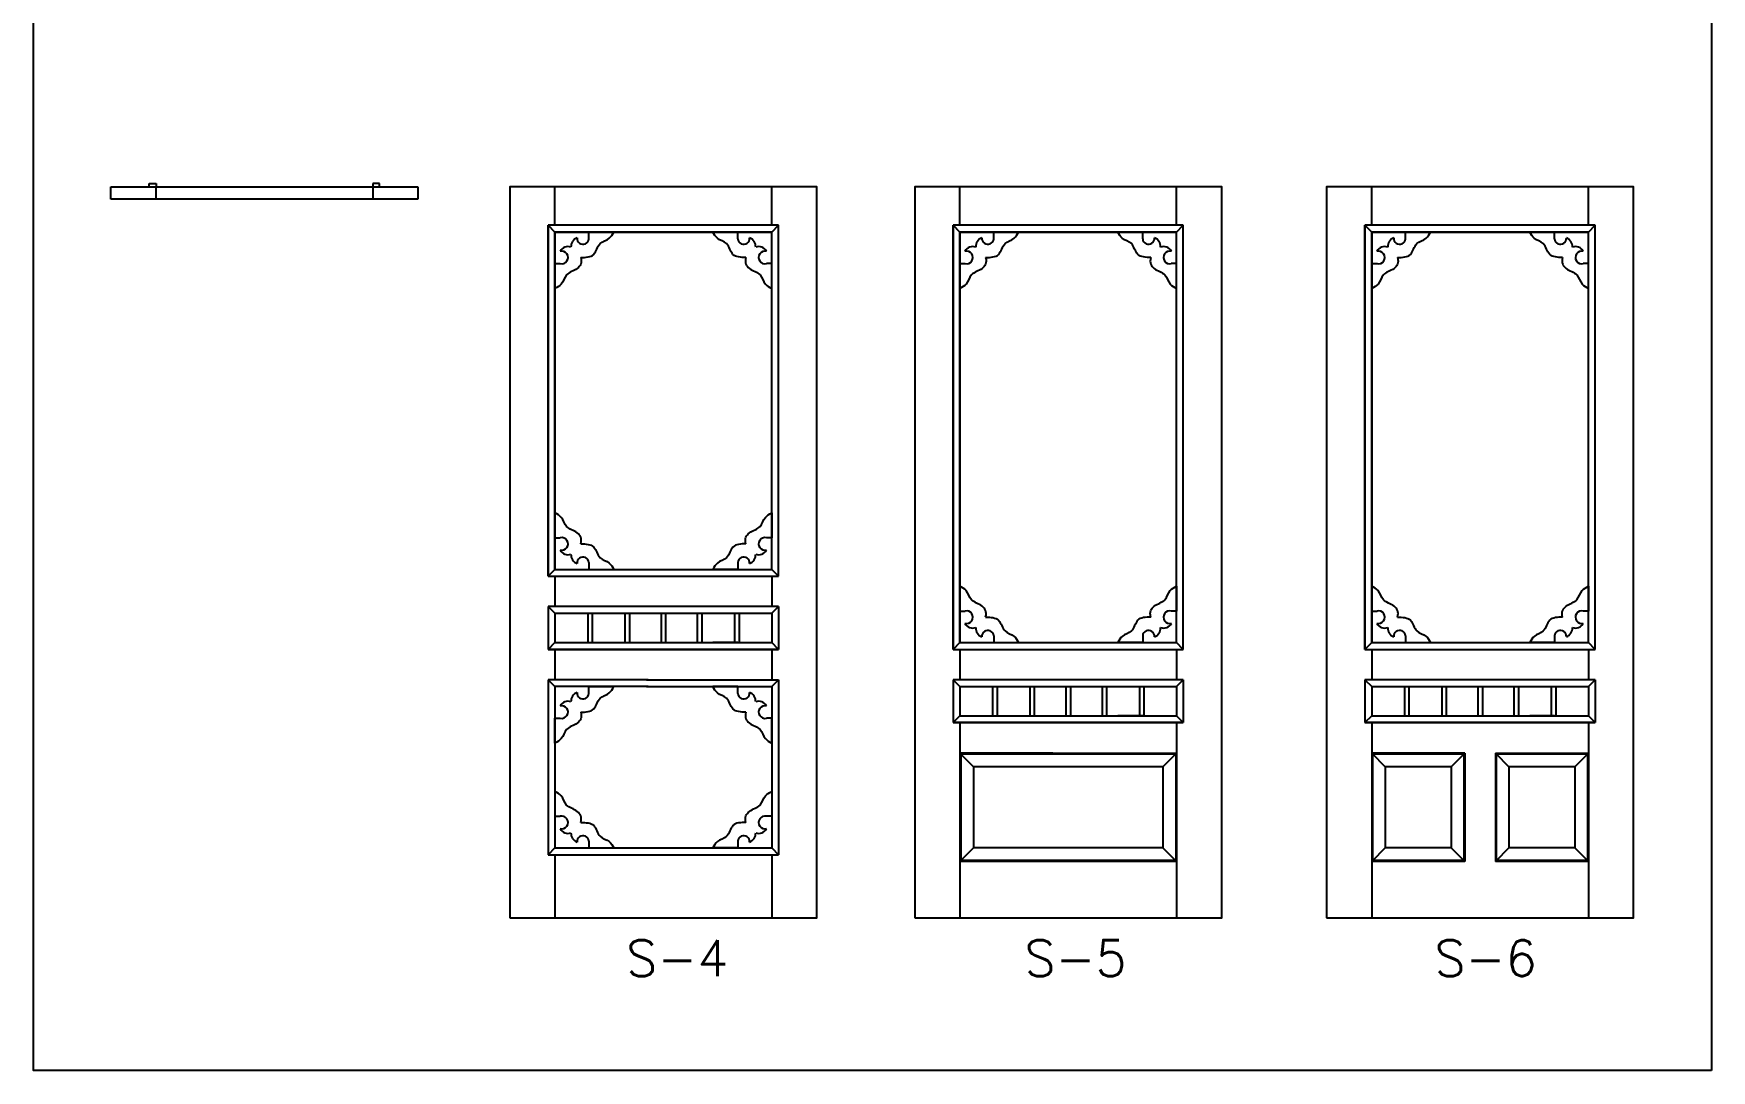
# Model space of a CAD drawing. Header units: inches. Extents: x 1985 to 11287, y 379 to 4336.
# Drawn here: x 7489.1 to 7674.9, y 3811.8 to 3926.7 of the extents above; entities that cross this region are included whole.
import ezdxf

# ---------------------------------------------------------------- set-up
doc = ezdxf.new("R2010")
doc.units = ezdxf.units.IN
doc.header["$MEASUREMENT"] = 0
for name, color, linetype in [('detail 99', 30, 'CONTINUOUS'), ('elevation 99', 7, 'CONTINUOUS'), ('separation 99', 3, 'CONTINUOUS'), ('wood detail 99', 7, 'CONTINUOUS')]:
    doc.layers.add(name, color=color, linetype=linetype)
doc.styles.get("Standard").update_dxf_attribs({"font": 'txt.shx', "width": 0.8})

msp = doc.modelspace()

# ---------------------------------------------------------------- linework, layer by layer
at = {"layer": 'elevation 99', "color": 1}
for p, q in [((7546.844171, 3905.478829), (7546.844171, 3909.728829)), ((7570.844171, 3905.478829), (7570.844171, 3909.728829)), ((7591.680662, 3905.478829), (7591.680662, 3909.728829)), ((7615.680662, 3905.478829), (7615.680662, 3909.728829)), ((7637.297688, 3905.478829), (7637.297688, 3909.728829)), ((7661.297688, 3905.478829), (7661.297688, 3909.728829)), ((7546.844171, 3866.598829), (7546.844171, 3863.228829)), ((7570.844171, 3866.598829), (7570.844171, 3863.228829)), ((7546.844171, 3858.478829), (7546.844171, 3855.098829)), ((7570.844171, 3858.478829), (7570.844171, 3855.098829)), ((7591.680662, 3858.478829), (7591.680662, 3855.108829)), ((7615.680662, 3858.478829), (7615.680662, 3855.108829)), ((7637.297688, 3858.478829), (7637.297688, 3855.108829)), ((7661.297688, 3858.478829), (7661.297688, 3855.108829)), ((7591.680662, 3850.358829), (7591.680662, 3846.978829)), ((7615.680662, 3850.358829), (7615.680662, 3846.978829)), ((7637.297688, 3850.358829), (7637.297688, 3846.978829)), ((7661.297688, 3850.358829), (7661.297688, 3846.978829)), ((7546.844171, 3835.728829), (7546.844171, 3828.728829)), ((7570.844171, 3835.728829), (7570.844171, 3828.728829)), ((7591.680662, 3834.978829), (7591.680662, 3828.728829)), ((7615.680662, 3834.978829), (7615.680662, 3828.728829)), ((7637.297688, 3834.978829), (7637.297688, 3828.728829)), ((7661.297688, 3834.978829), (7661.297688, 3828.728829))]:
    msp.add_line(p, q, dxfattribs=at)
at = {"layer": 'elevation 99'}
for p, q in [((7546.844171, 3904.728829), (7546.094171, 3905.478829)), ((7546.094171, 3866.598829), (7546.094171, 3905.478829)), ((7546.094171, 3905.478829), (7546.844171, 3904.728829)), ((7571.594171, 3905.478829), (7546.094171, 3905.478829)), ((7546.094171, 3905.478829), (7546.094171, 3866.598829)), ((7546.844171, 3867.348829), (7546.844171, 3904.728829)), ((7546.844171, 3904.728829), (7570.844171, 3904.728829)), ((7546.844171, 3904.728829), (7546.844171, 3867.348829)), ((7570.844171, 3904.728829), (7546.844171, 3904.728829)), ((7550.594171, 3903.978829), (7550.594171, 3904.728829)), ((7550.594171, 3904.728829), (7553.344171, 3904.728829)), ((7567.094171, 3904.728829), (7564.344171, 3904.728829)), ((7567.094171, 3903.978829), (7567.094171, 3904.728829)), ((7570.844171, 3904.728829), (7571.594171, 3905.478829)), ((7570.844171, 3867.348829), (7570.844171, 3904.728829)), ((7571.594171, 3866.598829), (7571.594171, 3905.478829)), ((7590.930662, 3905.478829), (7590.930662, 3858.478829)), ((7616.430662, 3905.478829), (7590.930662, 3905.478829)), ((7590.930662, 3905.478829), (7591.680662, 3904.728829)), ((7590.930662, 3858.478829), (7590.930662, 3905.478829)), ((7591.680662, 3904.728829), (7590.930662, 3905.478829)), ((7615.680662, 3904.728829), (7591.680662, 3904.728829)), ((7591.680662, 3904.728829), (7591.680662, 3859.228829)), ((7591.680662, 3904.728829), (7615.680662, 3904.728829)), ((7591.680662, 3859.228829), (7591.680662, 3904.728829)), ((7595.430662, 3904.728829), (7598.180662, 3904.728829)), ((7595.430662, 3903.978829), (7595.430662, 3904.728829)), ((7611.930662, 3904.728829), (7609.180662, 3904.728829)), ((7611.930662, 3903.978829), (7611.930662, 3904.728829)), ((7615.680662, 3904.728829), (7616.430662, 3905.478829)), ((7615.680662, 3859.228829), (7615.680662, 3904.728829)), ((7616.430662, 3858.478829), (7616.430662, 3905.478829)), ((7637.297688, 3904.728829), (7636.547688, 3905.478829)), ((7636.547688, 3858.478829), (7636.547688, 3905.478829)), ((7636.547688, 3905.478829), (7637.297688, 3904.728829)), ((7662.047688, 3905.478829), (7636.547688, 3905.478829)), ((7636.547688, 3905.478829), (7636.547688, 3858.478829)), ((7637.297688, 3859.228829), (7637.297688, 3904.728829)), ((7637.297688, 3904.728829), (7661.297688, 3904.728829)), ((7637.297688, 3904.728829), (7637.297688, 3859.228829)), ((7661.297688, 3904.728829), (7637.297688, 3904.728829)), ((7641.047688, 3903.978829), (7641.047688, 3904.728829)), ((7641.047688, 3904.728829), (7643.797688, 3904.728829)), ((7657.547688, 3904.728829), (7654.797688, 3904.728829)), ((7657.547688, 3903.978829), (7657.547688, 3904.728829)), ((7661.297688, 3904.728829), (7662.047688, 3905.478829)), ((7661.297688, 3859.228829), (7661.297688, 3904.728829)), ((7662.047688, 3858.478829), (7662.047688, 3905.478829)), ((7546.844171, 3901.228829), (7547.429861, 3901.228829)), ((7546.844171, 3898.478829), (7546.844171, 3901.228829)), ((7570.844171, 3901.228829), (7570.258482, 3901.228829)), ((7570.844171, 3898.478829), (7570.844171, 3901.228829)), ((7591.680662, 3898.478829), (7591.680662, 3901.228829)), ((7591.680662, 3901.228829), (7592.266352, 3901.228829)), ((7615.680662, 3901.228829), (7615.094972, 3901.228829)), ((7615.680662, 3898.478829), (7615.680662, 3901.228829)), ((7637.297688, 3901.228829), (7637.883378, 3901.228829)), ((7637.297688, 3898.478829), (7637.297688, 3901.228829)), ((7661.297688, 3901.228829), (7660.711998, 3901.228829)), ((7661.297688, 3898.478829), (7661.297688, 3901.228829)), ((7546.844171, 3873.598829), (7546.844171, 3870.848829)), ((7570.844171, 3873.598829), (7570.844171, 3870.848829)), ((7546.844171, 3870.848829), (7547.429861, 3870.848829)), ((7570.844171, 3870.848829), (7570.258482, 3870.848829)), ((7546.094171, 3866.598829), (7546.844171, 3867.348829)), ((7546.844171, 3867.348829), (7546.094171, 3866.598829)), ((7546.844171, 3867.348829), (7570.844171, 3867.348829)), ((7550.594171, 3868.098829), (7550.594171, 3867.348829)), ((7550.594171, 3867.348829), (7553.344171, 3867.348829)), ((7567.094171, 3867.348829), (7564.344171, 3867.348829)), ((7567.094171, 3868.098829), (7567.094171, 3867.348829)), ((7571.594171, 3866.598829), (7570.844171, 3867.348829)), ((7546.094171, 3866.598829), (7571.594171, 3866.598829)), ((7591.680662, 3865.478829), (7591.680662, 3862.728829)), ((7615.680662, 3865.478829), (7615.680662, 3862.728829)), ((7637.297688, 3865.478829), (7637.297688, 3862.728829)), ((7661.297688, 3865.478829), (7661.297688, 3862.728829)), ((7546.094171, 3863.228829), (7546.844171, 3862.478829)), ((7546.094171, 3863.228829), (7546.094171, 3858.478829)), ((7571.594171, 3863.228829), (7546.094171, 3863.228829)), ((7546.844171, 3862.478829), (7546.844171, 3859.228829)), ((7546.844171, 3862.478829), (7570.844171, 3862.478829)), ((7550.464171, 3862.478829), (7550.464171, 3859.228829)), ((7550.964171, 3862.478829), (7550.964171, 3859.228829)), ((7554.594171, 3862.478829), (7554.594171, 3859.228829)), ((7555.094171, 3862.478829), (7555.094171, 3859.228829)), ((7558.594171, 3862.478829), (7558.594171, 3859.228829)), ((7558.594171, 3862.478829), (7558.594171, 3859.228829)), ((7559.094171, 3862.478829), (7559.094171, 3859.228829)), ((7559.094171, 3862.478829), (7559.094171, 3859.228829)), ((7562.594171, 3862.478829), (7562.594171, 3859.228829)), ((7563.094171, 3862.478829), (7563.094171, 3859.228829)), ((7566.724171, 3862.478829), (7566.724171, 3859.228829)), ((7567.224171, 3862.478829), (7567.224171, 3859.228829)), ((7570.844171, 3862.478829), (7571.594171, 3863.228829)), ((7570.844171, 3862.478829), (7570.844171, 3859.228829)), ((7571.594171, 3863.228829), (7571.594171, 3858.478829)), ((7591.680662, 3862.728829), (7592.266352, 3862.728829)), ((7615.680662, 3862.728829), (7615.094972, 3862.728829)), ((7637.297688, 3862.728829), (7637.883378, 3862.728829)), ((7661.297688, 3862.728829), (7660.711998, 3862.728829)), ((7595.430662, 3859.978829), (7595.430662, 3859.228829)), ((7611.930662, 3859.978829), (7611.930662, 3859.228829)), ((7641.047688, 3859.978829), (7641.047688, 3859.228829)), ((7657.547688, 3859.978829), (7657.547688, 3859.228829)), ((7546.094171, 3858.478829), (7546.844171, 3859.228829)), ((7546.844171, 3859.228829), (7546.094171, 3858.478829)), ((7546.094171, 3858.478829), (7571.594171, 3858.478829)), ((7571.594171, 3858.478829), (7546.094171, 3858.478829)), ((7546.844171, 3859.228829), (7570.844171, 3859.228829)), ((7550.594171, 3859.228829), (7553.344171, 3859.228829)), ((7567.094171, 3859.228829), (7564.344171, 3859.228829)), ((7571.594171, 3858.478829), (7570.844171, 3859.228829)), ((7591.680662, 3859.228829), (7590.930662, 3858.478829)), ((7590.930662, 3858.478829), (7591.680662, 3859.228829)), ((7590.930662, 3858.478829), (7616.430662, 3858.478829)), ((7591.680662, 3859.228829), (7615.680662, 3859.228829)), ((7595.430662, 3859.228829), (7598.180662, 3859.228829)), ((7611.930662, 3859.228829), (7609.180662, 3859.228829)), ((7616.430662, 3858.478829), (7615.680662, 3859.228829)), ((7636.547688, 3858.478829), (7637.297688, 3859.228829)), ((7637.297688, 3859.228829), (7636.547688, 3858.478829)), ((7636.547688, 3858.478829), (7662.047688, 3858.478829)), ((7637.297688, 3859.228829), (7661.297688, 3859.228829)), ((7641.047688, 3859.228829), (7643.797688, 3859.228829)), ((7657.547688, 3859.228829), (7654.797688, 3859.228829)), ((7662.047688, 3858.478829), (7661.297688, 3859.228829)), ((7546.844171, 3854.348829), (7546.094171, 3855.098829)), ((7546.094171, 3855.098829), (7546.094171, 3835.728829)), ((7557.154171, 3855.098829), (7546.094171, 3855.098829)), ((7557.154171, 3854.348829), (7546.844171, 3854.348829)), ((7546.844171, 3854.348829), (7546.844171, 3836.478829)), ((7550.594171, 3854.348829), (7553.344171, 3854.348829)), ((7550.594171, 3853.598829), (7550.594171, 3854.348829)), ((7556.966671, 3855.098829), (7571.594171, 3855.098829)), ((7556.966671, 3854.348829), (7570.844171, 3854.348829)), ((7567.094171, 3854.348829), (7564.344171, 3854.348829)), ((7567.094171, 3853.598829), (7567.094171, 3854.348829)), ((7570.844171, 3854.348829), (7571.594171, 3855.098829)), ((7570.844171, 3854.348829), (7570.844171, 3836.478829)), ((7571.594171, 3855.098829), (7571.594171, 3835.728829)), ((7616.430662, 3855.108829), (7590.930662, 3855.108829)), ((7590.930662, 3855.108829), (7590.930662, 3850.358829)), ((7590.930662, 3855.108829), (7591.680662, 3854.358829)), ((7591.680662, 3854.358829), (7615.680662, 3854.358829)), ((7591.680662, 3854.358829), (7591.680662, 3851.108829)), ((7595.300662, 3854.358829), (7595.300662, 3851.108829)), ((7595.800662, 3854.358829), (7595.800662, 3851.108829)), ((7599.430662, 3854.358829), (7599.430662, 3851.108829)), ((7599.930662, 3854.358829), (7599.930662, 3851.108829)), ((7603.430662, 3854.358829), (7603.430662, 3851.108829)), ((7603.430662, 3854.358829), (7603.430662, 3851.108829)), ((7603.930662, 3854.358829), (7603.930662, 3851.108829)), ((7603.930662, 3854.358829), (7603.930662, 3851.108829)), ((7607.430662, 3854.358829), (7607.430662, 3851.108829)), ((7607.930662, 3854.358829), (7607.930662, 3851.108829)), ((7611.560662, 3854.358829), (7611.560662, 3851.108829)), ((7612.060662, 3854.358829), (7612.060662, 3851.108829)), ((7615.680662, 3854.358829), (7616.430662, 3855.108829)), ((7615.680662, 3854.358829), (7615.680662, 3851.108829)), ((7616.430662, 3855.108829), (7616.430662, 3850.358829)), ((7636.547688, 3855.108829), (7637.297688, 3854.358829)), ((7636.547688, 3855.108829), (7636.547688, 3850.358829)), ((7662.047688, 3855.108829), (7636.547688, 3855.108829)), ((7637.297688, 3854.358829), (7637.297688, 3851.108829)), ((7637.297688, 3854.358829), (7661.297688, 3854.358829)), ((7640.917688, 3854.358829), (7640.917688, 3851.108829)), ((7641.417688, 3854.358829), (7641.417688, 3851.108829)), ((7645.047688, 3854.358829), (7645.047688, 3851.108829)), ((7645.547688, 3854.358829), (7645.547688, 3851.108829)), ((7649.047688, 3854.358829), (7649.047688, 3851.108829)), ((7649.047688, 3854.358829), (7649.047688, 3851.108829)), ((7649.547688, 3854.358829), (7649.547688, 3851.108829)), ((7649.547688, 3854.358829), (7649.547688, 3851.108829)), ((7653.047688, 3854.358829), (7653.047688, 3851.108829)), ((7653.547688, 3854.358829), (7653.547688, 3851.108829)), ((7657.177688, 3854.358829), (7657.177688, 3851.108829)), ((7657.677688, 3854.358829), (7657.677688, 3851.108829)), ((7661.297688, 3854.358829), (7662.047688, 3855.108829)), ((7661.297688, 3854.358829), (7661.297688, 3851.108829)), ((7662.047688, 3855.108829), (7662.047688, 3850.358829)), ((7546.844171, 3848.098829), (7546.844171, 3850.848829)), ((7546.844171, 3850.848829), (7547.429861, 3850.848829)), ((7570.844171, 3850.848829), (7570.258482, 3850.848829)), ((7570.844171, 3848.098829), (7570.844171, 3850.848829)), ((7591.680662, 3851.108829), (7590.930662, 3850.358829)), ((7590.930662, 3850.358829), (7591.680662, 3851.108829)), ((7616.430662, 3850.358829), (7590.930662, 3850.358829)), ((7590.930662, 3850.358829), (7616.430662, 3850.358829)), ((7591.680662, 3851.108829), (7615.680662, 3851.108829)), ((7595.430662, 3851.108829), (7598.180662, 3851.108829)), ((7611.930662, 3851.108829), (7609.180662, 3851.108829)), ((7616.430662, 3850.358829), (7615.680662, 3851.108829)), ((7636.547688, 3850.358829), (7637.297688, 3851.108829)), ((7637.297688, 3851.108829), (7636.547688, 3850.358829)), ((7636.547688, 3850.358829), (7662.047688, 3850.358829)), ((7662.047688, 3850.358829), (7636.547688, 3850.358829)), ((7637.297688, 3851.108829), (7661.297688, 3851.108829)), ((7641.047688, 3851.108829), (7643.797688, 3851.108829)), ((7657.547688, 3851.108829), (7654.797688, 3851.108829)), ((7662.047688, 3850.358829), (7661.297688, 3851.108829)), ((7591.680662, 3846.978829), (7591.680662, 3834.978829)), ((7591.680662, 3846.978829), (7593.180662, 3845.478829)), ((7601.990662, 3846.978829), (7591.680662, 3846.978829)), ((7591.774412, 3846.885079), (7591.774412, 3835.072579)), ((7601.896912, 3846.885079), (7591.774412, 3846.885079)), ((7601.803162, 3846.978829), (7615.680662, 3846.978829)), ((7615.586912, 3846.885079), (7601.896912, 3846.885079)), ((7615.680662, 3846.978829), (7614.180662, 3845.478829)), ((7615.586912, 3846.885079), (7615.586912, 3835.072579)), ((7615.680662, 3846.978829), (7615.680662, 3834.978829)), ((7647.607688, 3846.978829), (7637.297688, 3846.978829)), ((7637.297688, 3846.978829), (7638.797688, 3845.478829)), ((7637.297688, 3846.978829), (7637.297688, 3834.978829)), ((7647.513938, 3846.885079), (7637.391438, 3846.885079)), ((7637.391438, 3846.885079), (7637.391438, 3835.072579)), ((7647.607688, 3846.978829), (7646.107688, 3845.478829)), ((7647.513938, 3846.885079), (7647.513938, 3835.072579)), ((7647.607688, 3846.978829), (7647.607688, 3834.978829)), ((7647.607688, 3846.978829), (7647.607688, 3834.978829)), ((7650.987688, 3846.978829), (7652.487688, 3845.478829)), ((7650.987688, 3846.978829), (7650.987688, 3834.978829)), ((7650.987688, 3846.978829), (7661.297688, 3846.978829)), ((7650.987688, 3846.978829), (7650.987688, 3834.978829)), ((7651.081438, 3846.885079), (7651.081438, 3835.072579)), ((7661.203938, 3846.885079), (7651.081438, 3846.885079)), ((7661.297688, 3846.978829), (7659.797688, 3845.478829)), ((7661.203938, 3846.885079), (7661.203938, 3835.072579)), ((7661.297688, 3846.978829), (7661.297688, 3834.978829)), ((7593.180662, 3845.478829), (7593.180662, 3836.478829)), ((7600.490662, 3845.478829), (7593.180662, 3845.478829)), ((7614.180662, 3845.478829), (7600.490662, 3845.478829)), ((7614.180662, 3845.478829), (7614.180662, 3836.478829)), ((7646.107688, 3845.478829), (7638.797688, 3845.478829)), ((7638.797688, 3845.478829), (7638.797688, 3836.478829)), ((7646.107688, 3845.478829), (7646.107688, 3836.478829)), ((7652.487688, 3845.478829), (7652.487688, 3836.478829)), ((7659.797688, 3845.478829), (7652.487688, 3845.478829)), ((7659.797688, 3845.478829), (7659.797688, 3836.478829)), ((7546.844171, 3842.728829), (7546.844171, 3839.978829)), ((7570.844171, 3842.728829), (7570.844171, 3839.978829)), ((7546.844171, 3839.978829), (7547.429861, 3839.978829)), ((7570.844171, 3839.978829), (7570.258482, 3839.978829)), ((7546.844171, 3836.478829), (7546.094171, 3835.728829)), ((7546.094171, 3835.728829), (7571.594171, 3835.728829)), ((7546.844171, 3836.478829), (7570.844171, 3836.478829)), ((7550.594171, 3837.228829), (7550.594171, 3836.478829)), ((7550.594171, 3836.478829), (7553.344171, 3836.478829)), ((7567.094171, 3836.478829), (7564.344171, 3836.478829)), ((7567.094171, 3837.228829), (7567.094171, 3836.478829)), ((7570.844171, 3836.478829), (7571.594171, 3835.728829)), ((7593.180662, 3836.478829), (7591.680662, 3834.978829)), ((7600.490662, 3836.478829), (7593.180662, 3836.478829)), ((7614.180662, 3836.478829), (7600.490662, 3836.478829)), ((7614.180662, 3836.478829), (7615.680662, 3834.978829)), ((7638.797688, 3836.478829), (7637.297688, 3834.978829)), ((7646.107688, 3836.478829), (7638.797688, 3836.478829)), ((7646.107688, 3836.478829), (7647.607688, 3834.978829)), ((7652.487688, 3836.478829), (7650.987688, 3834.978829)), ((7659.797688, 3836.478829), (7652.487688, 3836.478829)), ((7659.797688, 3836.478829), (7661.297688, 3834.978829)), ((7601.990662, 3834.978829), (7591.680662, 3834.978829)), ((7601.896912, 3835.072579), (7591.774412, 3835.072579)), ((7615.680662, 3834.978829), (7601.803162, 3834.978829)), ((7615.586912, 3835.072579), (7601.896912, 3835.072579)), ((7647.607688, 3834.978829), (7637.297688, 3834.978829)), ((7647.513938, 3835.072579), (7637.391438, 3835.072579)), ((7661.297688, 3834.978829), (7650.987688, 3834.978829)), ((7661.203938, 3835.072579), (7651.081438, 3835.072579))]:
    msp.add_line(p, q, dxfattribs=at)
for points in [[(7541.844171, 3828.728829), (7575.844171, 3828.728829), (7575.844171, 3909.728829), (7541.844171, 3909.728829)], [(7586.680662, 3828.728829), (7620.680662, 3828.728829), (7620.680662, 3909.728829), (7586.680662, 3909.728829)], [(7632.297688, 3828.728829), (7666.297688, 3828.728829), (7666.297688, 3909.728829), (7632.297688, 3909.728829)]]:
    msp.add_lwpolyline(points, close=True, dxfattribs=at)
for centre, radius, start, end in [((7548.270925, 3902.153297), 0.962588, 69.22150262, 152.78768625), ((7547.585054, 3901.91294), 0.701493, 257.21857892, 104.03951775), ((7549.692532, 3903.090521), 1.080764, 111.8737953, 181.9748633), ((7549.941117, 3904.025822), 0.654743, 174.06892926, 355.88415808), ((7567.747226, 3904.025822), 0.654743, 184.11584192, 5.93107074), ((7567.995811, 3903.090521), 1.080764, 358.0251367, 68.1262047), ((7569.417418, 3902.153297), 0.962588, 27.21231375, 110.77849738), ((7570.103289, 3901.91294), 0.701493, 75.96048225, 282.78142108), ((7593.107416, 3902.153297), 0.962588, 69.22150262, 152.78768625), ((7592.421545, 3901.91294), 0.701493, 257.21857892, 104.03951775), ((7594.529022, 3903.090521), 1.080764, 111.8737953, 181.9748633), ((7594.777607, 3904.025822), 0.654743, 174.06892926, 355.88415808), ((7612.583717, 3904.025822), 0.654743, 184.11584192, 5.93107074), ((7612.832302, 3903.090521), 1.080764, 358.0251367, 68.1262047), ((7614.253908, 3902.153297), 0.962588, 27.21231375, 110.77849738), ((7614.939779, 3901.91294), 0.701493, 75.96048225, 282.78142108), ((7638.724442, 3902.153297), 0.962588, 69.22150262, 152.78768625), ((7638.038571, 3901.91294), 0.701493, 257.21857892, 104.03951775), ((7640.146049, 3903.090521), 1.080764, 111.8737953, 181.9748633), ((7640.394634, 3904.025822), 0.654743, 174.06892926, 355.88415808), ((7658.200743, 3904.025822), 0.654743, 184.11584192, 5.93107074), ((7658.449328, 3903.090521), 1.080764, 358.0251367, 68.1262047), ((7659.870935, 3902.153297), 0.962588, 27.21231375, 110.77849738), ((7660.556806, 3901.91294), 0.701493, 75.96048225, 282.78142108), ((7547.585054, 3870.164718), 0.701493, 255.96048225, 102.78142108), ((7570.103289, 3870.164718), 0.701493, 77.21857892, 284.03951775), ((7548.270925, 3869.924361), 0.962588, 207.21231375, 290.77849738), ((7549.692532, 3868.987137), 1.080764, 178.0251367, 248.1262047), ((7567.995811, 3868.987137), 1.080764, 291.8737953, 1.9748633), ((7569.417418, 3869.924361), 0.962588, 249.22150262, 332.78768625), ((7549.941117, 3868.051836), 0.654743, 4.11584192, 185.93107074), ((7567.747226, 3868.051836), 0.654743, 354.06892926, 175.88415808), ((7592.421545, 3862.044718), 0.701493, 255.96048225, 102.78142108), ((7614.939779, 3862.044718), 0.701493, 77.21857892, 284.03951775), ((7638.038571, 3862.044718), 0.701493, 255.96048225, 102.78142108), ((7660.556806, 3862.044718), 0.701493, 77.21857892, 284.03951775), ((7593.107416, 3861.804361), 0.962588, 207.21231375, 290.77849738), ((7594.529022, 3860.867137), 1.080764, 178.0251367, 248.1262047), ((7594.777607, 3859.931836), 0.654743, 4.11584192, 185.93107074), ((7612.583717, 3859.931836), 0.654743, 354.06892926, 175.88415808), ((7612.832302, 3860.867137), 1.080764, 291.8737953, 1.9748633), ((7614.253908, 3861.804361), 0.962588, 249.22150262, 332.78768625), ((7638.724442, 3861.804361), 0.962588, 207.21231375, 290.77849738), ((7640.146049, 3860.867137), 1.080764, 178.0251367, 248.1262047), ((7640.394634, 3859.931836), 0.654743, 4.11584192, 185.93107074), ((7658.200743, 3859.931836), 0.654743, 354.06892926, 175.88415808), ((7658.449328, 3860.867137), 1.080764, 291.8737953, 1.9748633), ((7659.870935, 3861.804361), 0.962588, 249.22150262, 332.78768625), ((7548.270925, 3851.773297), 0.962588, 69.22150262, 152.78768625), ((7547.585054, 3851.53294), 0.701493, 257.21857892, 104.03951775), ((7549.692532, 3852.710521), 1.080764, 111.8737953, 181.9748633), ((7549.941117, 3853.645822), 0.654743, 174.06892926, 355.88415808), ((7567.747226, 3853.645822), 0.654743, 184.11584192, 5.93107074), ((7567.995811, 3852.710521), 1.080764, 358.0251367, 68.1262047), ((7569.417418, 3851.773297), 0.962588, 27.21231375, 110.77849738), ((7570.103289, 3851.53294), 0.701493, 75.96048225, 282.78142108), ((7547.585054, 3839.294718), 0.701493, 255.96048225, 102.78142108), ((7570.103289, 3839.294718), 0.701493, 77.21857892, 284.03951775), ((7548.270925, 3839.054361), 0.962588, 207.21231375, 290.77849738), ((7549.692532, 3838.117137), 1.080764, 178.0251367, 248.1262047), ((7549.941117, 3837.181836), 0.654743, 4.11584192, 185.93107074), ((7567.747226, 3837.181836), 0.654743, 354.06892926, 175.88415808), ((7567.995811, 3838.117137), 1.080764, 291.8737953, 1.9748633), ((7569.417418, 3839.054361), 0.962588, 249.22150262, 332.78768625)]:
    msp.add_arc(centre, radius, start, end, dxfattribs=at)
for points, start_tangent in [([(7549.699165, 3901.902563), (7551.134916, 3902.254589), (7551.847402, 3903.440724), (7552.856758, 3904.033791), (7553.344171, 3904.728829)], (0.9857578085, -0.1681711717)), ([(7567.989178, 3901.902563), (7566.553427, 3902.254589), (7565.840941, 3903.440724), (7564.831585, 3904.033791), (7564.344171, 3904.728829)], (-0.9857578085, -0.1681711717)), ([(7594.535656, 3901.902563), (7595.971407, 3902.254589), (7596.683893, 3903.440724), (7597.693249, 3904.033791), (7598.180662, 3904.728829)], (0.9857578085, -0.1681711717)), ([(7612.825668, 3901.902563), (7611.389917, 3902.254589), (7610.677432, 3903.440724), (7609.668076, 3904.033791), (7609.180662, 3904.728829)], (-0.9857578085, -0.1681711717)), ([(7640.152682, 3901.902563), (7641.588433, 3902.254589), (7642.300919, 3903.440724), (7643.310275, 3904.033791), (7643.797688, 3904.728829)], (0.9857578085, -0.1681711717)), ([(7658.442695, 3901.902563), (7657.006944, 3902.254589), (7656.294458, 3903.440724), (7655.285102, 3904.033791), (7654.797688, 3904.728829)], (-0.9857578085, -0.1681711717)), ([(7549.699165, 3870.175095), (7551.134916, 3869.823069), (7551.847402, 3868.636934), (7552.856758, 3868.043868), (7553.344171, 3867.348829)], (0.9857578085, 0.1681711717)), ([(7567.989178, 3870.175095), (7566.553427, 3869.823069), (7565.840941, 3868.636934), (7564.831585, 3868.043868), (7564.344171, 3867.348829)], (-0.9857578085, 0.1681711717)), ([(7594.535656, 3862.055095), (7595.971407, 3861.703069), (7596.683893, 3860.516934), (7597.693249, 3859.923868), (7598.180662, 3859.228829)], (0.9857578085, 0.1681711717)), ([(7612.825668, 3862.055095), (7611.389917, 3861.703069), (7610.677432, 3860.516934), (7609.668076, 3859.923868), (7609.180662, 3859.228829)], (-0.9857578085, 0.1681711717)), ([(7640.152682, 3862.055095), (7641.588433, 3861.703069), (7642.300919, 3860.516934), (7643.310275, 3859.923868), (7643.797688, 3859.228829)], (0.9857578085, 0.1681711717)), ([(7658.442695, 3862.055095), (7657.006944, 3861.703069), (7656.294458, 3860.516934), (7655.285102, 3859.923868), (7654.797688, 3859.228829)], (-0.9857578085, 0.1681711717)), ([(7549.699165, 3851.522563), (7551.134916, 3851.874589), (7551.847402, 3853.060724), (7552.856758, 3853.653791), (7553.344171, 3854.348829)], (0.9857578085, -0.1681711717)), ([(7567.989178, 3851.522563), (7566.553427, 3851.874589), (7565.840941, 3853.060724), (7564.831585, 3853.653791), (7564.344171, 3854.348829)], (-0.9857578085, -0.1681711717)), ([(7549.699165, 3839.305095), (7551.134916, 3838.953069), (7551.847402, 3837.766934), (7552.856758, 3837.173868), (7553.344171, 3836.478829)], (0.9857578085, 0.1681711717)), ([(7567.989178, 3839.305095), (7566.553427, 3838.953069), (7565.840941, 3837.766934), (7564.831585, 3837.173868), (7564.344171, 3836.478829)], (-0.9857578085, 0.1681711717))]:
    msp.add_spline(points, degree=3, dxfattribs=dict(at, start_tangent=start_tangent))
for points in [[(7549.699165, 3901.902563), (7549.873571, 3901.321313), (7549.346615, 3900.462199), (7547.998581, 3900.223181), (7547.715745, 3898.941221), (7547.102106, 3898.61567), (7546.844171, 3898.478829)], [(7567.989178, 3901.902563), (7567.814772, 3901.321313), (7568.341728, 3900.462199), (7569.689762, 3900.223181), (7569.972598, 3898.941221), (7570.586237, 3898.61567), (7570.844171, 3898.478829)], [(7594.535656, 3901.902563), (7594.710061, 3901.321313), (7594.183105, 3900.462199), (7592.835071, 3900.223181), (7592.552236, 3898.941221), (7591.938596, 3898.61567), (7591.680662, 3898.478829)], [(7612.825668, 3901.902563), (7612.651263, 3901.321313), (7613.178219, 3900.462199), (7614.526253, 3900.223181), (7614.809088, 3898.941221), (7615.422728, 3898.61567), (7615.680662, 3898.478829)], [(7640.152682, 3901.902563), (7640.327088, 3901.321313), (7639.800132, 3900.462199), (7638.452097, 3900.223181), (7638.169262, 3898.941221), (7637.555623, 3898.61567), (7637.297688, 3898.478829)], [(7658.442695, 3901.902563), (7658.268289, 3901.321313), (7658.795245, 3900.462199), (7660.143279, 3900.223181), (7660.426115, 3898.941221), (7661.039754, 3898.61567), (7661.297688, 3898.478829)], [(7549.699165, 3870.175095), (7549.873571, 3870.756345), (7549.346615, 3871.615459), (7547.998581, 3871.854477), (7547.715745, 3873.136438), (7547.102106, 3873.461989), (7546.844171, 3873.598829)], [(7567.989178, 3870.175095), (7567.814772, 3870.756345), (7568.341728, 3871.615459), (7569.689762, 3871.854477), (7569.972598, 3873.136438), (7570.586237, 3873.461989), (7570.844171, 3873.598829)], [(7594.535656, 3862.055095), (7594.710061, 3862.636345), (7594.183105, 3863.495459), (7592.835071, 3863.734477), (7592.552236, 3865.016438), (7591.938596, 3865.341989), (7591.680662, 3865.478829)], [(7612.825668, 3862.055095), (7612.651263, 3862.636345), (7613.178219, 3863.495459), (7614.526253, 3863.734477), (7614.809088, 3865.016438), (7615.422728, 3865.341989), (7615.680662, 3865.478829)], [(7640.152682, 3862.055095), (7640.327088, 3862.636345), (7639.800132, 3863.495459), (7638.452097, 3863.734477), (7638.169262, 3865.016438), (7637.555623, 3865.341989), (7637.297688, 3865.478829)], [(7658.442695, 3862.055095), (7658.268289, 3862.636345), (7658.795245, 3863.495459), (7660.143279, 3863.734477), (7660.426115, 3865.016438), (7661.039754, 3865.341989), (7661.297688, 3865.478829)], [(7549.699165, 3851.522563), (7549.873571, 3850.941313), (7549.346615, 3850.082199), (7547.998581, 3849.843181), (7547.715745, 3848.561221), (7547.102106, 3848.23567), (7546.844171, 3848.098829)], [(7567.989178, 3851.522563), (7567.814772, 3850.941313), (7568.341728, 3850.082199), (7569.689762, 3849.843181), (7569.972598, 3848.561221), (7570.586237, 3848.23567), (7570.844171, 3848.098829)], [(7549.699165, 3839.305095), (7549.873571, 3839.886345), (7549.346615, 3840.745459), (7547.998581, 3840.984477), (7547.715745, 3842.266438), (7547.102106, 3842.591989), (7546.844171, 3842.728829)], [(7567.989178, 3839.305095), (7567.814772, 3839.886345), (7568.341728, 3840.745459), (7569.689762, 3840.984477), (7569.972598, 3842.266438), (7570.586237, 3842.591989), (7570.844171, 3842.728829)]]:
    msp.add_open_spline(points, degree=3, knots=[0.1943057588, 0.1943057588, 0.1943057588, 0.1943057588, 1.3303862646, 2.7140598252, 3.8847551928, 4.733666503, 4.733666503, 4.733666503, 4.733666503], dxfattribs=at)
at = {"layer": 'separation 99'}
msp.add_lwpolyline([(7674.92099, 3811.814787), (7489.097188, 3811.814787), (7489.097188, 4043.326581), (7674.92099, 4043.326581)], close=True, dxfattribs=at)
at = {"layer": 'wood detail 99'}
for p, q in [((7501.914945, 3909.728829), (7501.914945, 3910.103829)), ((7501.914945, 3910.103829), (7502.664945, 3910.103829)), ((7502.664945, 3910.103829), (7502.664945, 3909.728829)), ((7527.414945, 3910.103829), (7526.664945, 3910.103829)), ((7526.664945, 3910.103829), (7526.664945, 3909.728829)), ((7527.414945, 3909.728829), (7527.414945, 3910.103829)), ((7497.664945, 3909.728829), (7531.664945, 3909.728829)), ((7497.664945, 3908.353829), (7497.664945, 3909.728829)), ((7531.664945, 3908.353829), (7497.664945, 3908.353829)), ((7502.664945, 3908.353829), (7502.664945, 3909.728829)), ((7526.664945, 3909.728829), (7526.664945, 3908.353829)), ((7531.664945, 3909.728829), (7531.664945, 3908.353829))]:
    msp.add_line(p, q, dxfattribs=at)

# ---------------------------------------------------------------- texts
at = {"layer": 'detail 99'}
for s, p in [('S-4', (7554.732285, 3822.255198)), ('S-5', (7598.838976, 3822.255198)), ('S-6', (7644.250513, 3822.255198))]:
    msp.add_text(s, height=4, dxfattribs=at).set_placement(p)

doc.saveas('drawing.dxf')
